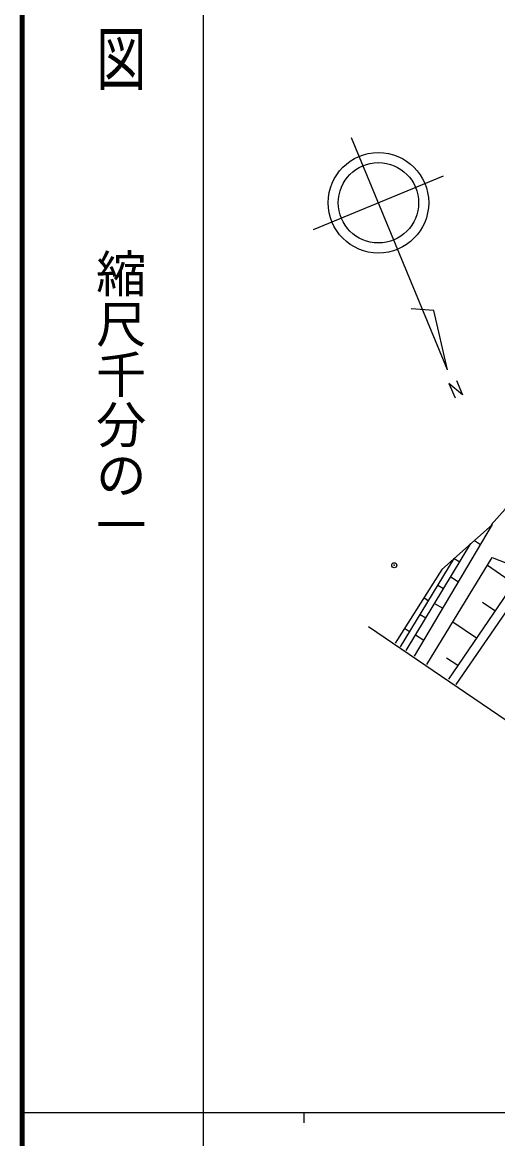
# Model space of a CAD drawing. Units: millimetres, scale not verified. Extents: x 40000 to 680000, y 20000 to 380000.
# Drawn here: x 40000 to 87296, y 202409 to 313517 of the extents above; entities that cross this region are included whole.
import ezdxf
from ezdxf.enums import TextEntityAlignment as Align

# ---------------------------------------------------------------- set-up
doc = ezdxf.new("R2010")
doc.units = ezdxf.units.MM
doc.header["$LTSCALE"] = 1000
doc.header["$PDMODE"] = 32
doc.header["$PDSIZE"] = 500
for name, color, linetype, lineweight in [('M-BGD', 7, 'Continuous', 25), ('M-BMK-OTRS', 5, 'Continuous', 25), ('M-BMK-SRVR', 3, 'Continuous', 25), ('M-TTL', 2, 'Continuous', 140), ('M-TTL-BAND', 7, 'Continuous', 25)]:
    doc.layers.add(name, color=color, linetype=linetype, lineweight=lineweight)
doc.layers.add('M-OTRS', color=6, linetype='Continuous')
doc.styles.add('@ＭＳ ゴシック', font='')
doc.styles.get('@ＭＳ ゴシック').set_extended_font_data('@MS Gothic')

msp = doc.modelspace()

# ---------------------------------------------------------------- linework, layer by layer
at = {"layer": 'M-BGD'}
for p, q in [((79009, 250436), (86771, 263535)), ((86771, 263535), (81733, 259070)), ((78192, 250992), (84633, 261640)), ((84983, 261951), (85586, 261535)), ((77629, 251375), (82958, 260156)), ((80241, 249598), (86764, 260245)), ((82968, 260165), (83542, 259837)), ((86764, 260245), (89803, 259034)), ((81733, 259070), (77091, 251741)), ((89803, 259034), (82403, 248127)), ((88878, 257671), (86271, 259440)), ((82634, 258336), (83399, 257844)), ((81338, 257487), (81921, 257157)), ((83177, 247600), (89467, 256764)), ((79951, 256255), (80406, 255952)), ((81015, 255659), (81828, 255193)), ((87028, 254944), (85788, 255786)), ((79575, 254583), (80152, 254233)), ((85178, 252217), (82824, 253814)), ((78030, 253222), (78538, 252873)), ((79133, 252548), (79956, 252033)), ((83328, 249490), (82214, 250246))]:
    msp.add_line(p, q, dxfattribs=at)
msp.add_lwpolyline([(86663, 263517), (88027, 265072), (89291, 266667), (89960, 267660), (90621, 268867), (90997, 269769), (91310, 270819), (91572, 272188), (91760, 273798), (91830, 274567)], dxfattribs=at)
at = {"layer": 'M-BMK-OTRS'}
msp.add_line((93910, 240100), (74436, 253350), dxfattribs=at)
at = {"layer": 'M-BMK-SRVR'}
for p, q in [((82297, 278917), (72761, 302027)), ((68960, 292886), (81901, 298226)), ((80932, 284845), (78702, 285006)), ((82297, 278917), (80932, 284845)), ((83196, 277880), (83785, 276454)), ((83785, 276454), (82454, 277579)), ((82454, 277579), (83053, 276150))]:
    msp.add_line(p, q, dxfattribs=at)
for radius in [5000, 4000]:
    msp.add_circle((75431, 295556), radius, dxfattribs=at)
at = {"layer": 'M-OTRS'}
msp.add_point((77005, 259479), dxfattribs=at)
at = {"layer": 'M-TTL'}
msp.add_line((40000, 380000), (40000, 20000), dxfattribs=at)
at = {"layer": 'M-TTL-BAND'}
for p, q in [((58000, 370000), (58000, 20000)), ((40000, 205000), (579000, 205000)), ((68000, 205000), (68000, 204000))]:
    msp.add_line(p, q, dxfattribs=at)

# ---------------------------------------------------------------- texts
at = {"layer": 'M-TTL-BAND', "style": '@ＭＳ ゴシック', "width": 1.4}
msp.add_text('平  面  図', height=3666, rotation=270, dxfattribs=at).set_placement((49777, 306475), align=Align.MIDDLE_RIGHT)
at = {"layer": 'M-TTL-BAND', "style": '@ＭＳ ゴシック'}
msp.add_text('縮尺千分の一', height=3666, rotation=270, dxfattribs=at).set_placement((49777, 261030), align=Align.MIDDLE_RIGHT)

doc.saveas('drawing.dxf')
